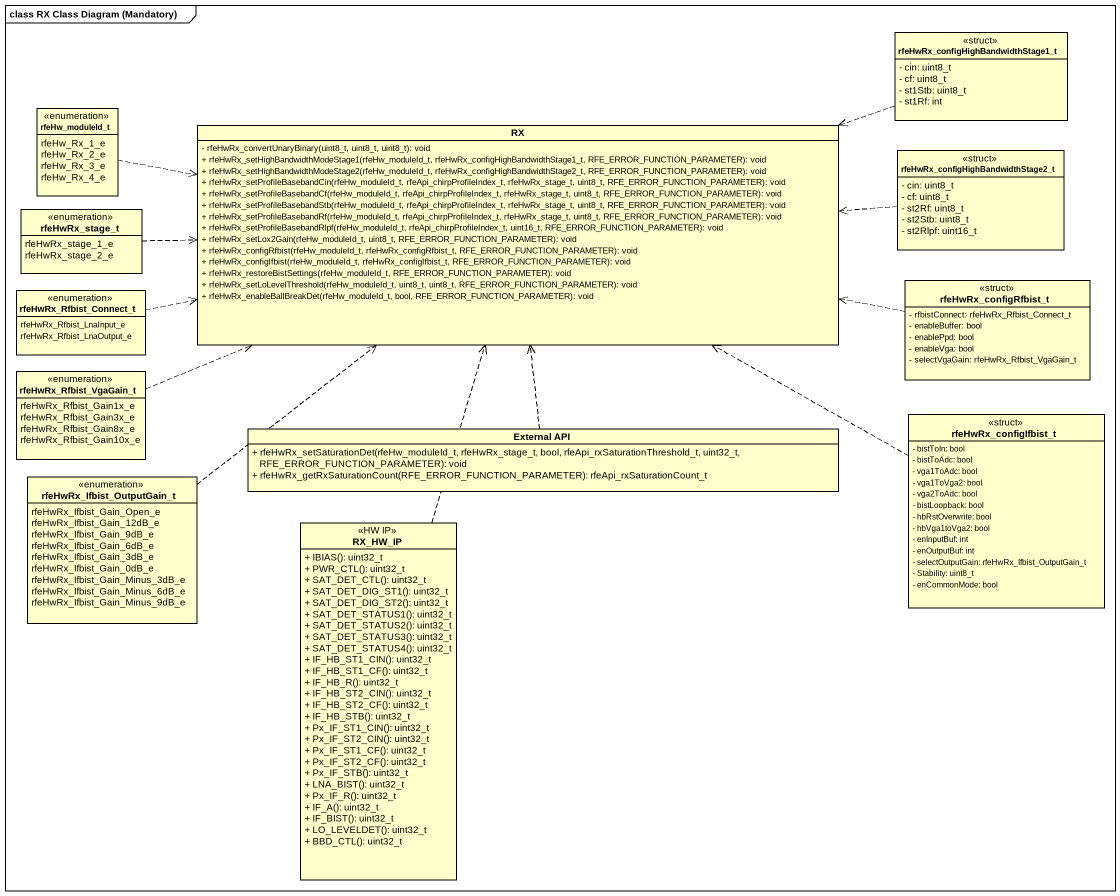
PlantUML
@startuml
mainframe class RX Class Diagram (Mandatory)
hide circle
hide empty members
skinparam classAttributeIconSize 0
class "rfeHwRx_configHighBandwidthStage1_t" as rfeHwRx_configHighBandwidthS <<struct>> {
  - cin: uint8_t
  - cf: uint8_t
  - st1Stb: uint8_t
  - st1Rf: int
}
enum rfeHw_moduleId_t {
  rfeHw_Rx_1_e
  rfeHw_Rx_2_e
  rfeHw_Rx_3_e
  rfeHw_Rx_4_e
}
class RX {
  - rfeHwRx_convertUnaryBinary(uint8_t, uint8_t, uint8_t): void
  + rfeHwRx_setHighBandwidthModeStage1(rfeHw_moduleId_t, rfeHwRx_configHighBandwidthStage1_t, RFE_ERROR_FUNCTION_PARAMETER): void
  + rfeHwRx_setHighBandwidthModeStage2(rfeHw_moduleId_t, rfeHwRx_configHighBandwidthStage2_t, RFE_ERROR_FUNCTION_PARAMETER): void
  + rfeHwRx_setProfileBasebandCin(rfeHw_moduleId_t, rfeApi_chirpProfileIndex_t, rfeHwRx_stage_t, uint8_t, RFE_ERROR_FUNCTION_PARAMETER): void
  + rfeHwRx_setProfileBasebandCf(rfeHw_moduleId_t, rfeApi_chirpProfileIndex_t, rfeHwRx_stage_t, uint8_t, RFE_ERROR_FUNCTION_PARAMETER): void
  + rfeHwRx_setProfileBasebandStb(rfeHw_moduleId_t, rfeApi_chirpProfileIndex_t, rfeHwRx_stage_t, uint8_t, RFE_ERROR_FUNCTION_PARAMETER): void
  + rfeHwRx_setProfileBasebandRf(rfeHw_moduleId_t, rfeApi_chirpProfileIndex_t, rfeHwRx_stage_t, uint8_t, RFE_ERROR_FUNCTION_PARAMETER): void
  + rfeHwRx_setProfileBasebandRlpf(rfeHw_moduleId_t, rfeApi_chirpProfileIndex_t, uint16_t, RFE_ERROR_FUNCTION_PARAMETER): void
  + rfeHwRx_setLox2Gain(rfeHw_moduleId_t, uint8_t, RFE_ERROR_FUNCTION_PARAMETER): void
  + rfeHwRx_configRfbist(rfeHw_moduleId_t, rfeHwRx_configRfbist_t, RFE_ERROR_FUNCTION_PARAMETER): void
  + rfeHwRx_configIfbist(rfeHw_moduleId_t, rfeHwRx_configIfbist_t, RFE_ERROR_FUNCTION_PARAMETER): void
  + rfeHwRx_restoreBistSettings(rfeHw_moduleId_t, RFE_ERROR_FUNCTION_PARAMETER): void
  + rfeHwRx_setLoLevelThreshold(rfeHw_moduleId_t, uint8_t, uint8_t, RFE_ERROR_FUNCTION_PARAMETER): void
  + rfeHwRx_enableBallBreakDet(rfeHw_moduleId_t, bool, RFE_ERROR_FUNCTION_PARAMETER): void
}
class "rfeHwRx_configHighBandwidthStage2_t" as rfeHwRx_configHighBandwidthS_2 <<struct>> {
  - cin: uint8_t
  - cf: uint8_t
  - st2Rf: uint8_t
  - st2Stb: uint8_t
  - st2Rlpf: uint16_t
}
enum rfeHwRx_stage_t {
  rfeHwRx_stage_1_e
  rfeHwRx_stage_2_e
}
enum rfeHwRx_Rfbist_Connect_t {
  rfeHwRx_Rfbist_LnaInput_e
  rfeHwRx_Rfbist_LnaOutput_e
}
class rfeHwRx_configRfbist_t <<struct>> {
  - rfbistConnect: rfeHwRx_Rfbist_Connect_t
  - enableBuffer: bool
  - enablePpd: bool
  - enableVga: bool
  - selectVgaGain: rfeHwRx_Rfbist_VgaGain_t
}
enum rfeHwRx_Rfbist_VgaGain_t {
  rfeHwRx_Rfbist_Gain1x_e
  rfeHwRx_Rfbist_Gain3x_e
  rfeHwRx_Rfbist_Gain8x_e
  rfeHwRx_Rfbist_Gain10x_e
}
class "External API" as External_API {
  + rfeHwRx_setSaturationDet(rfeHw_moduleId_t, rfeHwRx_stage_t, bool, rfeApi_rxSaturationThreshold_t, uint32_t, RFE_ERROR_FUNCTION_PARAMETER): void
  + rfeHwRx_getRxSaturationCount(RFE_ERROR_FUNCTION_PARAMETER): rfeApi_rxSaturationCount_t
}
class rfeHwRx_configIfbist_t <<struct>> {
  - bistToIn: bool
  - bistToAdc: bool
  - vga1ToAdc: bool
  - vga1ToVga2: bool
  - vga2ToAdc: bool
  - bistLoopback: bool
  - hbRstOverwrite: bool
  - hbVga1toVga2: bool
  - enInputBuf: int
  - enOutputBuf: int
  - selectOutputGain: rfeHwRx_Ifbist_OutputGain_t
  - Stability: uint8_t
  - enCommonMode: bool
}
enum rfeHwRx_Ifbist_OutputGain_t {
  rfeHwRx_Ifbist_Gain_Open_e
  rfeHwRx_Ifbist_Gain_12dB_e
  rfeHwRx_Ifbist_Gain_9dB_e
  rfeHwRx_Ifbist_Gain_6dB_e
  rfeHwRx_Ifbist_Gain_3dB_e
  rfeHwRx_Ifbist_Gain_0dB_e
  rfeHwRx_Ifbist_Gain_Minus_3dB_e
  rfeHwRx_Ifbist_Gain_Minus_6dB_e
  rfeHwRx_Ifbist_Gain_Minus_9dB_e
}
class RX_HW_IP <<HW IP>> {
  + IBIAS(): uint32_t
  + PWR_CTL(): uint32_t
  + SAT_DET_CTL(): uint32_t
  + SAT_DET_DIG_ST1(): uint32_t
  + SAT_DET_DIG_ST2(): uint32_t
  + SAT_DET_STATUS1(): uint32_t
  + SAT_DET_STATUS2(): uint32_t
  + SAT_DET_STATUS3(): uint32_t
  + SAT_DET_STATUS4(): uint32_t
  + IF_HB_ST1_CIN(): uint32_t
  + IF_HB_ST1_CF(): uint32_t
  + IF_HB_R(): uint32_t
  + IF_HB_ST2_CIN(): uint32_t
  + IF_HB_ST2_CF(): uint32_t
  + IF_HB_STB(): uint32_t
  + Px_IF_ST1_CIN(): uint32_t
  + Px_IF_ST2_CIN(): uint32_t
  + Px_IF_ST1_CF(): uint32_t
  + Px_IF_ST2_CF(): uint32_t
  + Px_IF_STB(): uint32_t
  + LNA_BIST(): uint32_t
  + Px_IF_R(): uint32_t
  + IF_A(): uint32_t
  + IF_BIST(): uint32_t
  + LO_LEVELDET(): uint32_t
  + BBD_CTL(): uint32_t
}
rfeHwRx_configHighBandwidthS .left.> RX
rfeHw_moduleId_t .right.> RX
rfeHwRx_configHighBandwidthS_2 .left.> RX
rfeHwRx_stage_t .right.> RX
rfeHwRx_Rfbist_Connect_t .right.> RX
rfeHwRx_configRfbist_t .left.> RX
rfeHwRx_Rfbist_VgaGain_t .right.> RX
External_API .up.> RX
rfeHwRx_configIfbist_t .left.> RX
rfeHwRx_Ifbist_OutputGain_t .up.> RX
RX_HW_IP .up.> RX
@enduml
